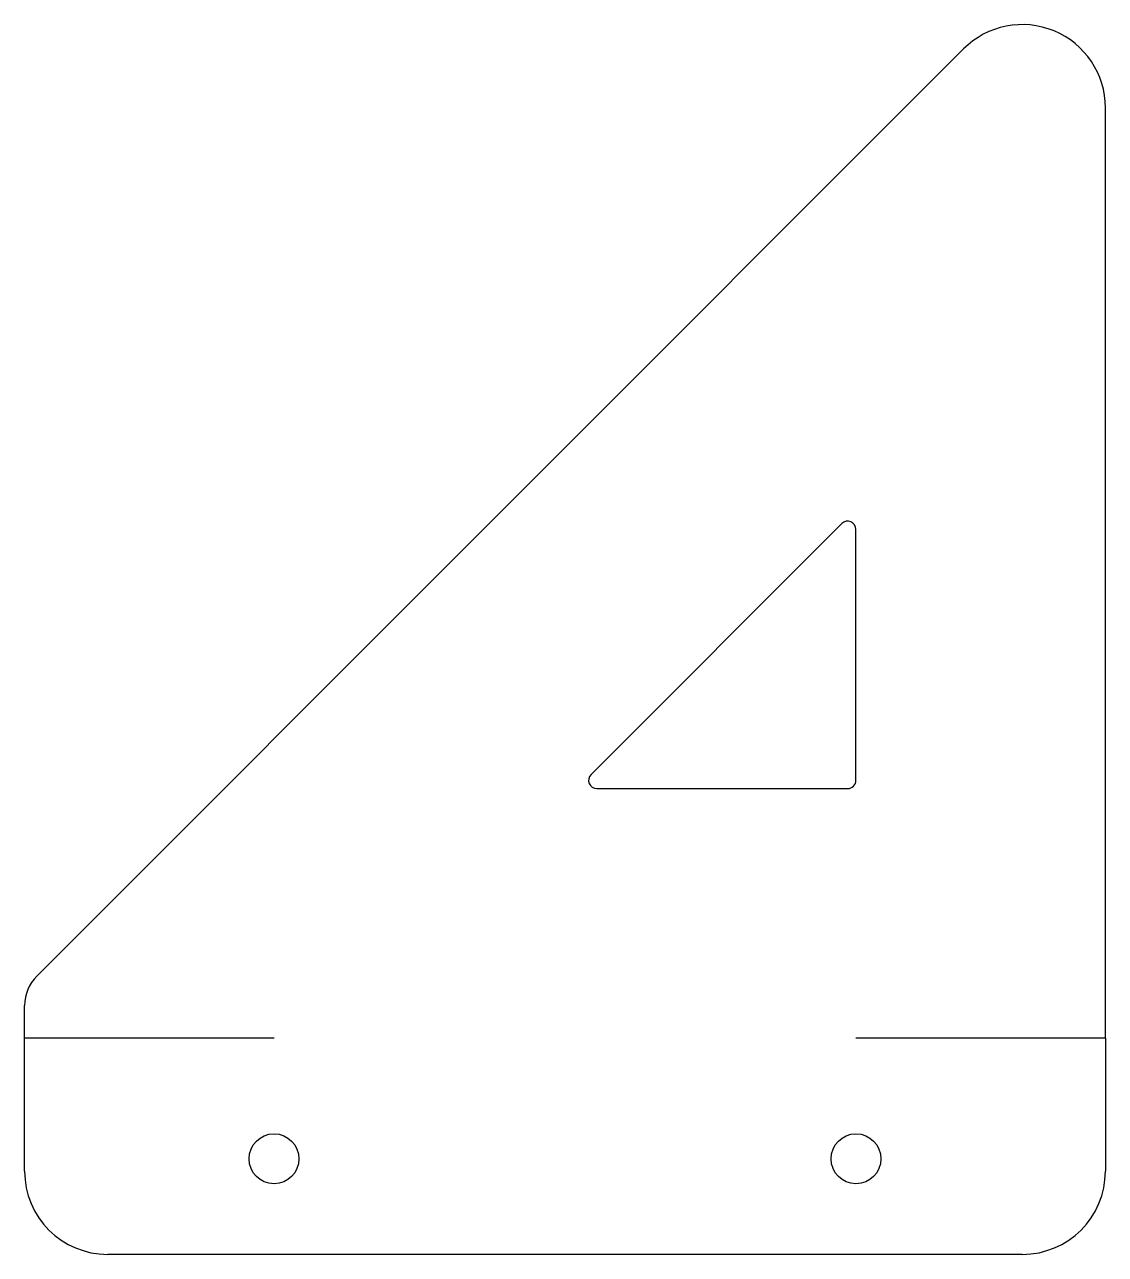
# Model space of a CAD drawing. Header units: millimetres. Extents: x 0 to 641, y 0 to 297.
# Drawn here: x 511.3 to 641.3, y 81.1 to 229 of the extents above; entities that cross this region are included whole.
import ezdxf

# ---------------------------------------------------------------- set-up
doc = ezdxf.new("R2010")
doc.units = ezdxf.units.MM
doc.layers.add('MARCADO', color=6, linetype='Continuous')

msp = doc.modelspace()

# ---------------------------------------------------------------- linework, layer by layer
at = {"color": 7, "linetype": 'Continuous', "lineweight": 25}
for p, q in [((624.23974367, 226.02615817), (512.77527758, 114.56169208)), ((641.31081148, 107.09722598), (641.31081148, 218.95509036)), ((609.6037047, 168.96371233), (579.44432514, 138.80433276)), ((611.31081148, 138.09722598), (611.31081148, 168.25660555)), ((580.15143192, 137.09722598), (610.31081148, 137.09722598)), ((511.31081148, 107.09722598), (511.31081148, 111.02615817)), ((511.31081148, 91.09722598), (511.31081148, 107.09722598)), ((641.31081148, 107.09722598), (641.31081148, 91.09722598)), ((631.31081148, 81.09722598), (521.31081148, 81.09722598))]:
    msp.add_line(p, q, dxfattribs=at)
for centre in [(541.31081148, 92.59722598), (611.31081148, 92.59722598)]:
    msp.add_circle(centre, 3, dxfattribs=at)
for centre, radius, start, end in [((631.31081148, 218.95509036), 10, 0, 135), ((610.31081148, 168.25660555), 1, 0, 135), ((580.15143192, 138.09722598), 1, 135, 270), ((610.31081148, 138.09722598), 1, 270, 0), ((516.31081148, 111.02615817), 5, 135, 180), ((521.31081148, 91.09722598), 10, 180, 270), ((631.31081148, 91.09722598), 10, 270, 0)]:
    msp.add_arc(centre, radius, start, end, dxfattribs=at)
at = {"layer": 'MARCADO', "linetype": 'Continuous', "lineweight": 25}
for p, q in [((541.31081148, 107.09722598), (511.31081148, 107.09722598)), ((641.31081148, 107.09722598), (611.31081148, 107.09722598))]:
    msp.add_line(p, q, dxfattribs=at)

doc.saveas('drawing.dxf')
